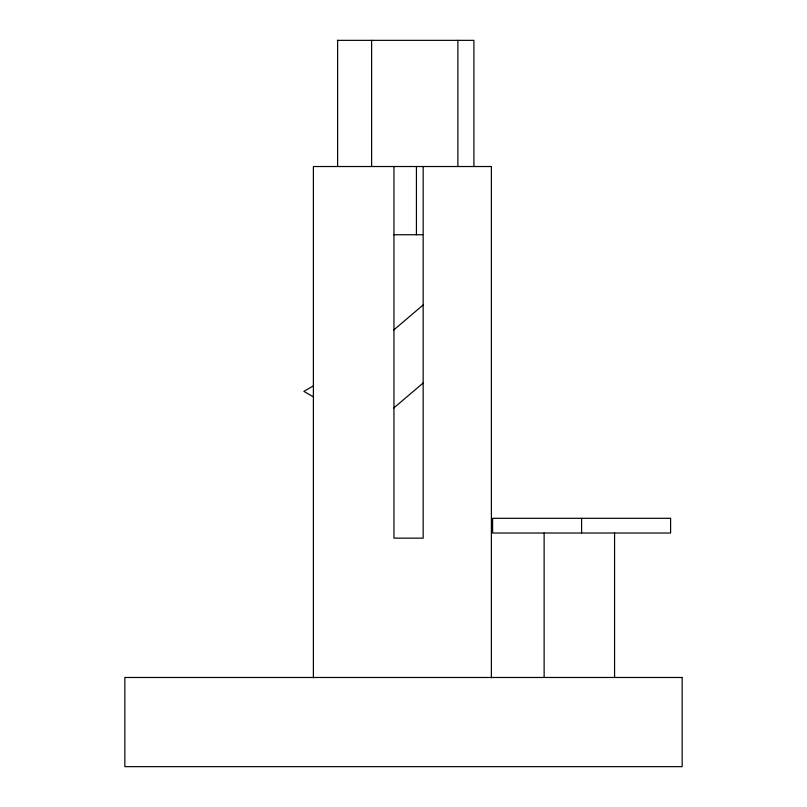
<?xml version="1.0" encoding="UTF-8"?>
<svg xmlns="http://www.w3.org/2000/svg" width="807" height="807" viewBox="0 0 807 807"><rect width="100%" height="100%" fill="white"/><g stroke="black" fill="none" stroke-linecap="round" stroke-linejoin="round"><path stroke-width="1.21" d="M393.776 329.962L423.433 304.723M393.776 407.989L423.433 382.76M313.6 385.766L303.876 391.375L313.6 396.994M337.336 40.35L473.911 40.35L473.911 166.524M393.755 234.746L422.656 234.746M614.571 533.024L614.571 677.477M581.595 518.306L581.595 533.024M544.13 533.024L544.13 677.477M491.382 677.84L491.382 166.524L313.388 166.524L313.388 677.84M457.882 40.35L457.882 166.524M423.161 166.524L423.161 538.148L393.947 538.148L393.947 166.524M416.432 166.524L416.432 234.746M371.623 40.35L371.623 166.524M337.629 40.35L337.629 166.524M670.597 518.306L492.593 518.306L492.593 533.024L670.597 533.024L670.597 518.306M682.157 677.477L124.843 677.477L124.843 766.65L682.157 766.65L682.157 677.477"/></g></svg>
